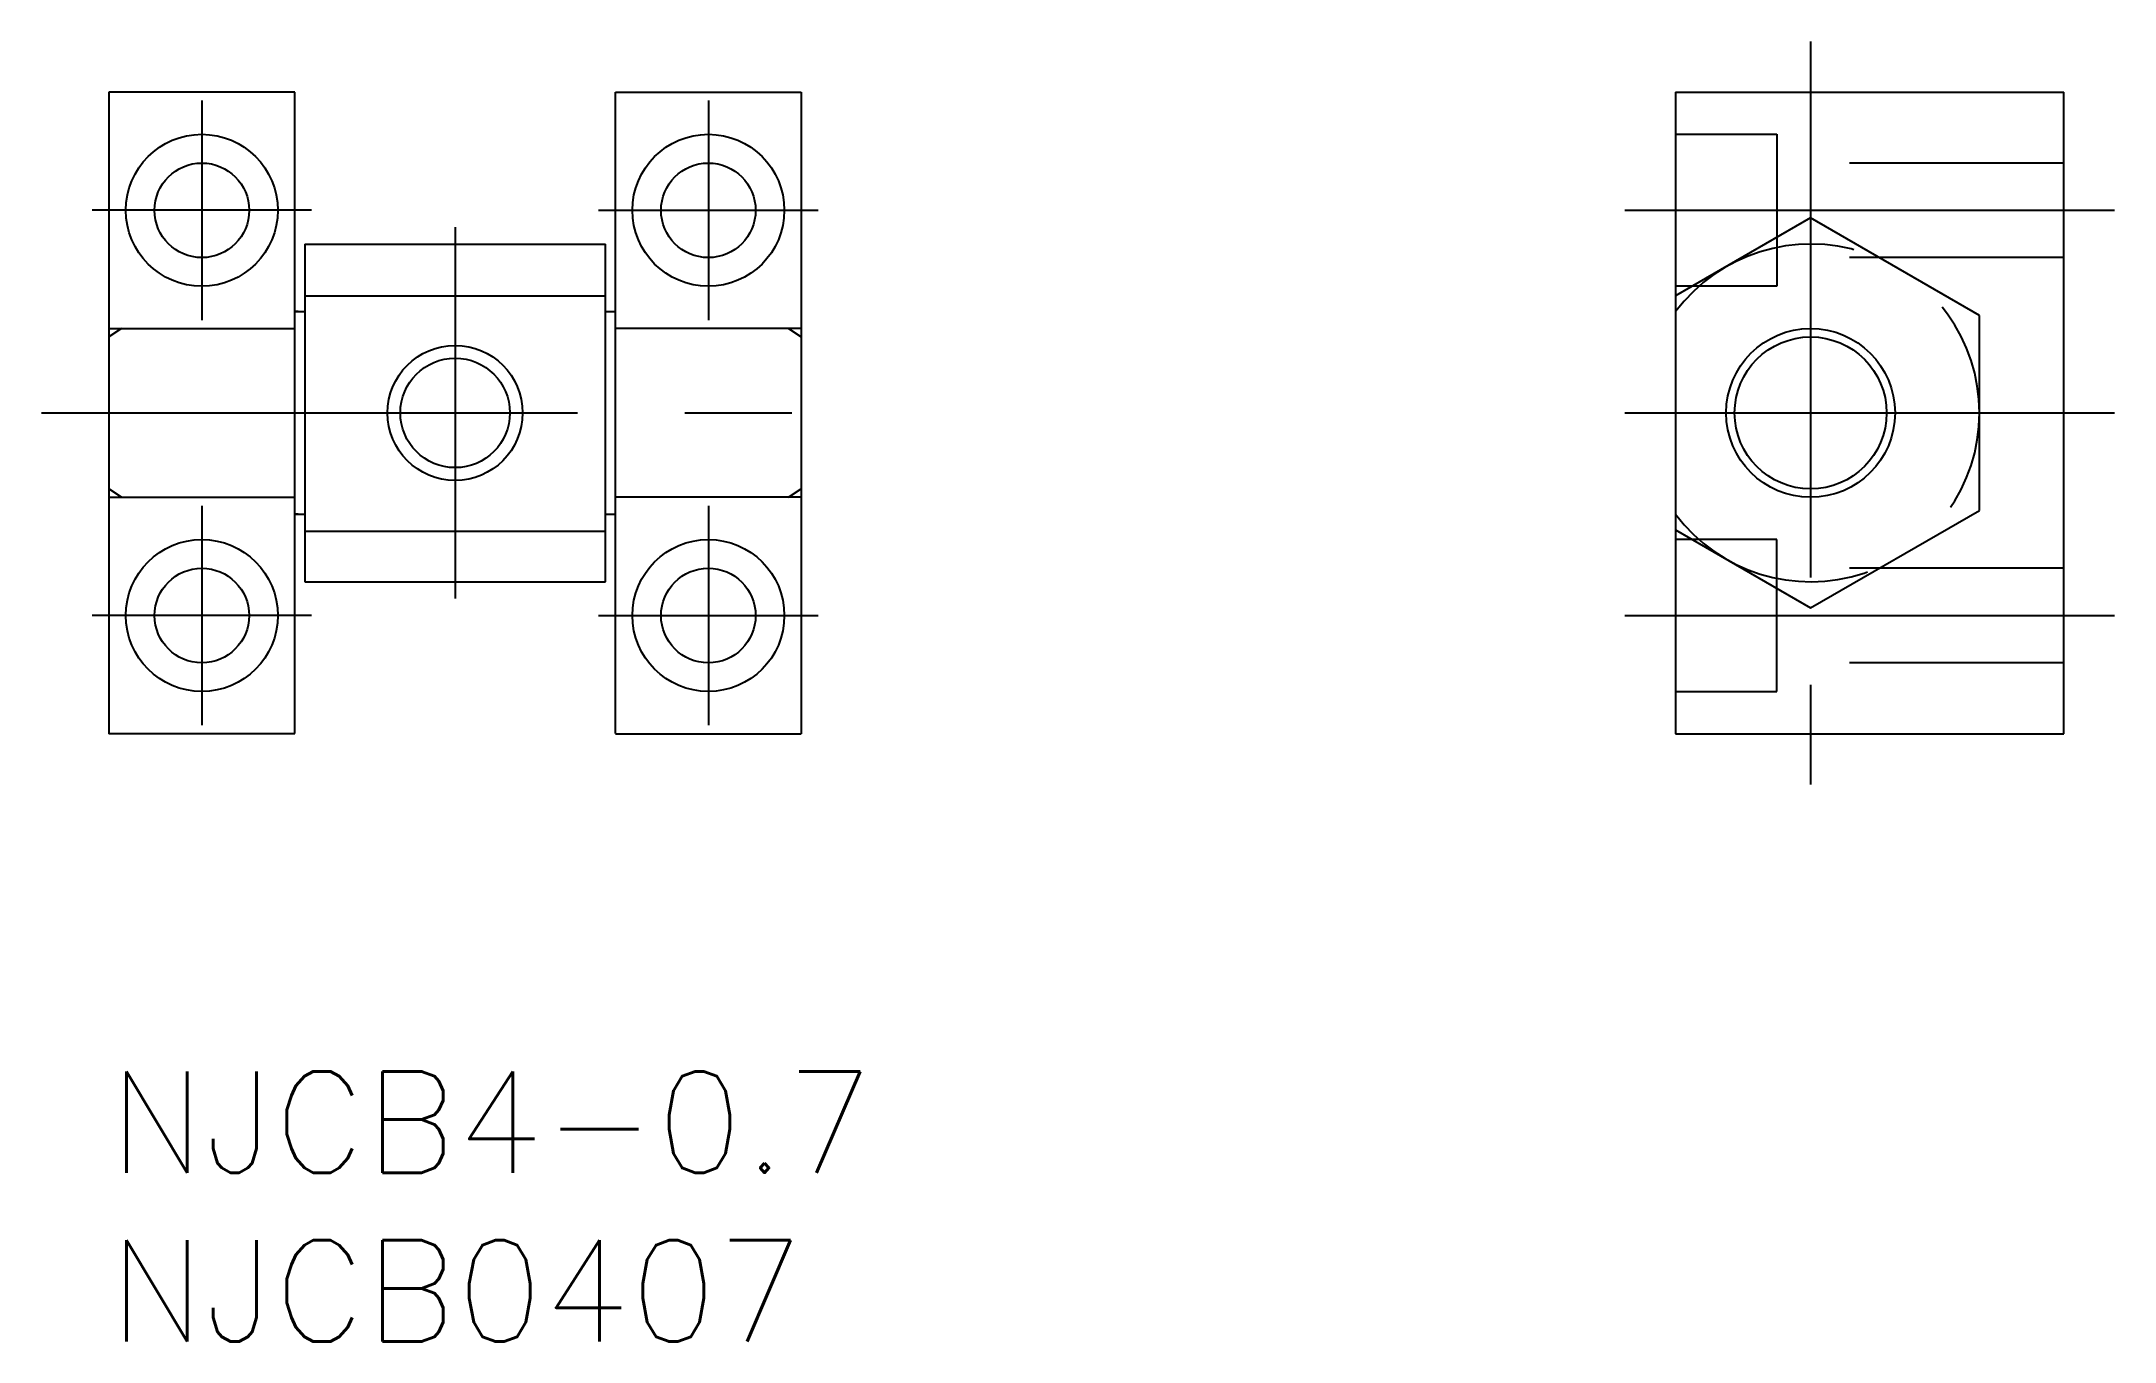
# Model space of a CAD drawing. Extents: x -2 to 59.4, y -8 to 30.5.
import ezdxf

# ---------------------------------------------------------------- set-up
doc = ezdxf.new("R2010")
doc.units = 0
doc.header["$LTSCALE"] = 0.5
doc.linetypes.add('CENTER', pattern=[50.8, 31.75, -6.35, 6.35, -6.35])
doc.linetypes.add('DASHED', pattern=[19.05, 12.7, -6.35])
for name, color, linetype in [('MSM_CENTER', 1, 'CENTER'), ('MSM_CONTINUOUS', 7, 'CONTINUOUS'), ('MSM_DASHED', 4, 'DASHED'), ('MSM_NARROW', 5, 'CONTINUOUS'), ('MSM_PART_NUMBER', 7, 'CONTINUOUS')]:
    doc.layers.add(name, color=color, linetype=linetype)
doc.styles.get("Standard").update_dxf_attribs({"font": 'txt.shx', "height": 3, "bigfont": 'bigfont.shx'})

# ---------------------------------------------------------------- blocks, each defined once
blk = doc.blocks.new('*U2')
at = {"layer": 'MSM_PART_NUMBER'}
blk.add_text('NJCB4-0.7', height=3, dxfattribs=at).set_placement((0, -3))
blk = doc.blocks.new('*U3')
at = {"layer": 'MSM_PART_NUMBER'}
blk.add_text('NJCB0407', height=3, dxfattribs=at).set_placement((0, -8))

msp = doc.modelspace()

# ---------------------------------------------------------------- linework, layer by layer
at = {"layer": 'MSM_CENTER'}
for p, q in [((50.394, 30.5), (50.394, 8.5)), ((2.75, 28.75), (2.75, 22.25)), ((17.75, 28.75), (17.75, 22.25)), ((6, 25.5), (-0.5, 25.5)), ((14.5, 25.5), (21, 25.5)), ((44.894, 25.5), (59.394, 25.5)), ((10.25, 25), (10.25, 14)), ((-2, 19.5), (22.5, 19.5)), ((44.894, 19.5), (59.394, 19.5)), ((2.75, 16.75), (2.75, 10.25)), ((17.75, 16.75), (17.75, 10.25)), ((6, 13.5), (-0.5, 13.5)), ((14.5, 13.5), (21, 13.5)), ((44.894, 13.5), (59.394, 13.5))]:
    msp.add_line(p, q, dxfattribs=at)
at = {"layer": 'MSM_CONTINUOUS'}
for p, q in [((0, 29), (0, 10)), ((5.5, 29), (0, 29)), ((5.5, 10.003), (5.5, 29)), ((15, 10.003), (15, 29)), ((15, 29), (20.5, 29)), ((20.5, 29), (20.5, 10)), ((46.394, 29), (46.394, 10)), ((46.394, 29), (57.894, 29)), ((57.894, 10), (57.894, 29)), ((5.8, 24.5), (14.7, 24.5)), ((5.8, 24.5), (5.8, 14.5)), ((14.7, 14.5), (14.7, 24.5)), ((5.8, 22.964), (14.7, 22.964)), ((5.6, 22.5), (5.5, 22.5)), ((5.5, 22.5), (5.8, 22.5)), ((14.7, 22.5), (15, 22.5)), ((5.6, 16.5), (5.5, 16.5)), ((5.5, 16.5), (5.8, 16.5)), ((5.8, 16), (14.7, 16)), ((14.7, 16.5), (15, 16.5)), ((5.8, 14.5), (14.7, 14.5)), ((5.5, 10), (0, 10)), ((15, 10), (20.5, 10)), ((46.394, 10), (57.894, 10))]:
    msp.add_line(p, q, dxfattribs=at)
for centre, radius in [((2.75, 25.5), 2.25), ((17.75, 25.5), 2.25), ((2.75, 25.5), 1.4), ((17.75, 25.5), 1.4), ((10.25, 19.5), 2), ((50.394, 19.5), 2.25), ((2.75, 13.5), 2.25), ((17.75, 13.5), 2.25), ((2.75, 13.5), 1.4), ((17.75, 13.5), 1.4)]:
    msp.add_circle(centre, radius, dxfattribs=at)
at = {"layer": 'MSM_DASHED'}
for p, q in [((46.394, 27.75), (49.394, 27.75)), ((49.394, 27.75), (49.394, 23.25)), ((57.894, 26.9), (49.394, 26.9)), ((50.394, 25.274), (46.394, 22.964)), ((55.394, 22.387), (50.394, 25.274)), ((57.894, 24.1), (49.394, 24.1)), ((49.394, 23.25), (46.394, 23.25)), ((55.394, 16.613), (55.394, 22.387)), ((0, 22), (5.5, 22)), ((0.375, 22), (0, 21.75)), ((20.5, 22), (15, 22)), ((20.125, 22), (20.5, 21.75)), ((0.375, 17), (0, 17.25)), ((20.125, 17), (20.5, 17.25)), ((0, 17), (5.5, 17)), ((20.5, 17), (15, 17)), ((50.394, 13.726), (55.394, 16.613)), ((46.394, 16.036), (50.394, 13.726)), ((49.394, 15.75), (46.394, 15.75)), ((49.394, 11.25), (49.394, 15.75)), ((57.894, 14.9), (49.394, 14.9)), ((57.894, 12.1), (49.394, 12.1)), ((46.394, 11.25), (49.394, 11.25))]:
    msp.add_line(p, q, dxfattribs=at)
msp.add_arc((50.394, 19.5), 5, 216.8699, 143.1301, dxfattribs=at)
at = {"layer": 'MSM_NARROW'}
for centre, radius in [((50.394, 19.5), 2.5), ((10.25, 19.5), 1.621)]:
    msp.add_circle(centre, radius, dxfattribs=at)

# ---------------------------------------------------------------- block references
at = {"layer": 'MSM_CONTINUOUS'}
for name in ['*U2', '*U3']:
    msp.add_blockref(name, (0, 0), dxfattribs=at)

doc.saveas('drawing.dxf')
